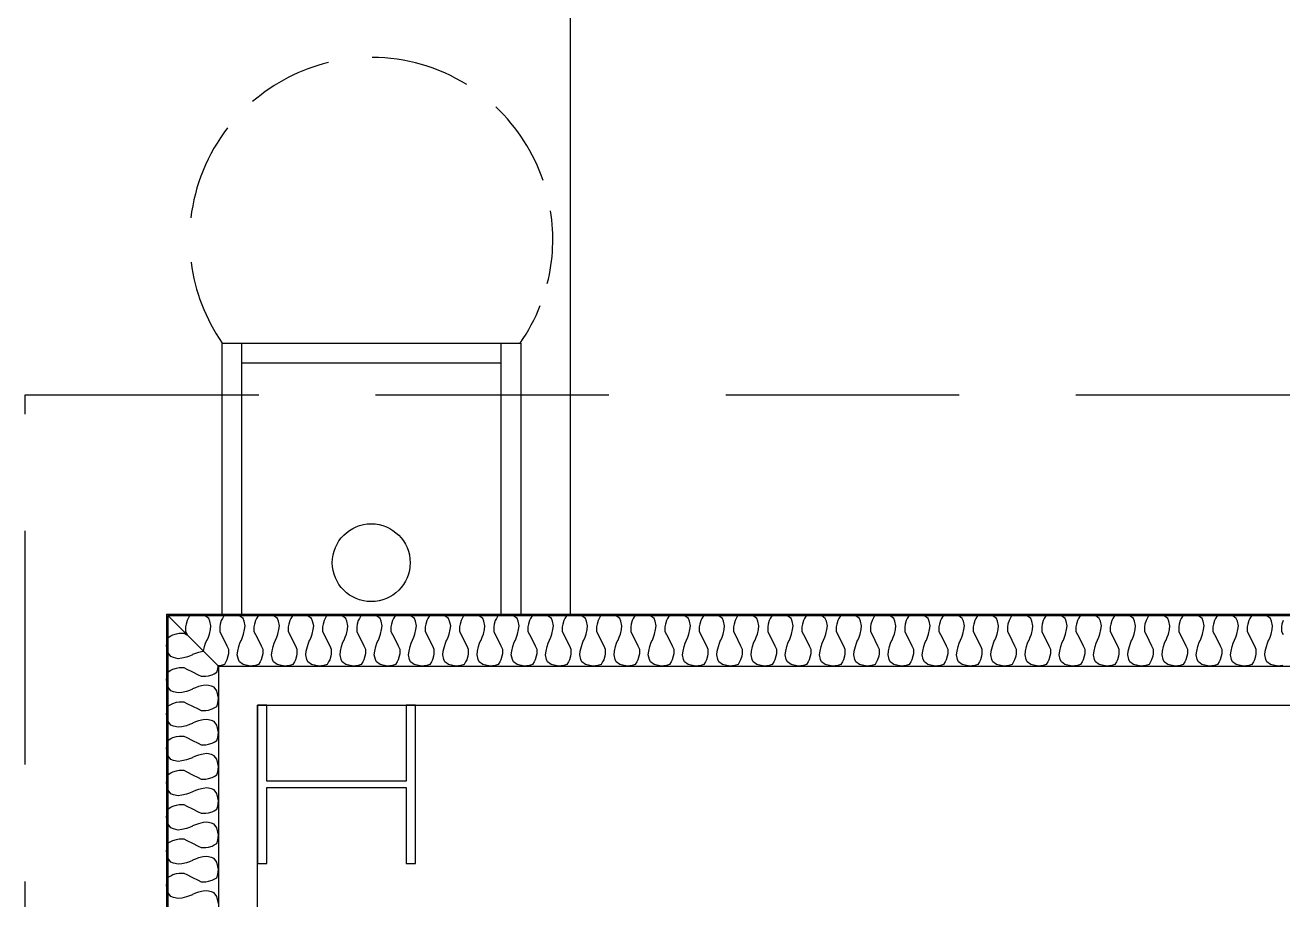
# Model space of a CAD drawing. Header units: millimetres. Extents: x -68474 to 336725, y -113450 to 40976.
# Drawn here: x 112950 to 115374, y -58722 to -57038 of the extents above; entities that cross this region are included whole.
import ezdxf

# ---------------------------------------------------------------- set-up
doc = ezdxf.new("R2010")
doc.units = ezdxf.units.MM
doc.header["$LTSCALE"] = 900
doc.linetypes.add('s5152a$0$DASHED', pattern=[0.75, 0.5, -0.25])
for name, color, linetype in [('s5152a$0$7', 7, 'Continuous'), ('s5152a$0$CLADDING', 1, 'Continuous'), ('s5152a$0$ELE', 13, 'Continuous'), ('s5152a$0$INNER', 4, 'Continuous'), ('s5152a$0$ST-POST', 5, 'Continuous'), ('s5152a$0$STEP', 15, 'Continuous')]:
    doc.layers.add(name, color=color, linetype=linetype)

msp = doc.modelspace()

# ---------------------------------------------------------------- linework, layer by layer
at = {"linetype": 's5152a$0$DASHED'}
for p, q in [((112950.1, -65886.9), (112950.1, -57749.9)), ((112950.1, -57749.9), (126600.1, -57749.9))]:
    msp.add_line(p, q, dxfattribs=at)
msp.add_circle((113617, -58073), 75)
at = {"layer": 's5152a$0$7', "color": 10, "linetype": 'Continuous'}
msp.add_line((114000.1, -43170), (114000.1, -58172.4), dxfattribs=at)
at = {"layer": 's5152a$0$CLADDING'}
for p, q in [((113222.6, -58172.4), (113222.6, -65886.9)), ((113222.6, -58172.4), (113222.6, -65886.9)), ((113222.6, -58172.4), (118875.1, -58172.4)), ((113322.6, -58272.4), (113322.6, -65886.9)), ((113322.6, -58272.4), (113322.6, -65886.9)), ((113322.6, -58272.4), (118775.1, -58272.4))]:
    msp.add_line(p, q, dxfattribs=at)
at = {"layer": 's5152a$0$ELE'}
for p, q in [((113329, -57649.9), (113905, -57649.9)), ((113329, -57649.9), (113329, -58172.4)), ((113367, -57649.9), (113367, -58172.4)), ((113867, -57649.9), (113867, -58172.4)), ((113905, -57649.9), (113905, -58172.4)), ((113367, -57687.9), (113867, -57687.9)), ((113397.6, -65865.42956), (113397.6, -58347.4)), ((113397.6, -65865.42956), (113397.6, -58347.4)), ((113397.6, -58347.4), (118775.1, -58347.4))]:
    msp.add_line(p, q, dxfattribs=at)
for start, end in [(58.2706277, 89.66904183), (103.65260074, 130.75841168), (18.83599213, 46.65226658), (142.2275119, 173.32382919), (345.823063, 8.97641189), (187.32656117, 214.9010463), (325.0989537, 338.52930556)]:
    msp.add_arc((113617, -57449.6437), 350, start, end, dxfattribs=at)
at = {"layer": 's5152a$0$INNER'}
msp.add_line((113322.6, -58272.4), (113225.1, -58174.9), dxfattribs=at)
for points in [[(113300.76353, -58222.4), (113303.1, -58216.55883), (113305.1, -58210.55883), (113307.1, -58201.55883), (113308.1, -58194.55883), (113306.1, -58185.55883), (113304.1, -58180.55883), (113297.1, -58175.55883), (113283.1, -58172.55883), (113273.1, -58173.55883), (113267.1, -58175.55883), (113264.1, -58180.55883), (113262.1, -58184.55883), (113260.1, -58191.55883), (113259.1, -58196.55883), (113259.1, -58201.55883), (113259.1, -58205.55883), (113262.1, -58211.55883), (113262.44117, -58212.24117)], [(113366.76353, -58222.4), (113369.1, -58216.55883), (113371.1, -58210.55883), (113373.1, -58201.55883), (113374.1, -58194.55883), (113372.1, -58185.55883), (113370.1, -58180.55883), (113363.1, -58175.55883), (113349.1, -58172.55883), (113339.1, -58173.55883), (113333.1, -58175.55883), (113330.1, -58180.55883), (113328.1, -58184.55883), (113326.1, -58191.55883), (113325.1, -58196.55883), (113325.1, -58201.55883), (113325.1, -58205.55883), (113328.1, -58211.55883), (113333.52059, -58222.4), (113338.94117, -58233.24117), (113341.94117, -58239.24117), (113341.94117, -58243.24117), (113341.94117, -58248.24117), (113340.94117, -58253.24117), (113338.94117, -58260.24117), (113336.94117, -58264.24117), (113333.94117, -58269.24117), (113327.94117, -58271.24117), (113322.03208, -58271.83208)], [(113432.76353, -58222.4), (113435.1, -58216.55883), (113437.1, -58210.55883), (113439.1, -58201.55883), (113440.1, -58194.55883), (113438.1, -58185.55883), (113436.1, -58180.55883), (113429.1, -58175.55883), (113415.1, -58172.55883), (113405.1, -58173.55883), (113399.1, -58175.55883), (113396.1, -58180.55883), (113394.1, -58184.55883), (113392.1, -58191.55883), (113391.1, -58196.55883), (113391.1, -58201.55883), (113391.1, -58205.55883), (113394.1, -58211.55883), (113399.52059, -58222.4), (113404.94117, -58233.24117), (113407.94117, -58239.24117), (113407.94117, -58243.24117), (113407.94117, -58248.24117), (113406.94117, -58253.24117), (113404.94117, -58260.24117), (113402.94117, -58264.24117), (113399.94117, -58269.24117), (113393.94117, -58271.24117), (113383.94117, -58272.24117), (113369.94117, -58269.24117), (113362.94117, -58264.24117), (113360.94117, -58259.24117), (113358.94117, -58250.24117), (113359.94117, -58243.24117), (113361.94117, -58234.24117), (113363.94117, -58228.24117), (113366.27764, -58222.4)], [(113498.76353, -58222.4), (113501.1, -58216.55883), (113503.1, -58210.55883), (113505.1, -58201.55883), (113506.1, -58194.55883), (113504.1, -58185.55883), (113502.1, -58180.55883), (113495.1, -58175.55883), (113481.1, -58172.55883), (113471.1, -58173.55883), (113465.1, -58175.55883), (113462.1, -58180.55883), (113460.1, -58184.55883), (113458.1, -58191.55883), (113457.1, -58196.55883), (113457.1, -58201.55883), (113457.1, -58205.55883), (113460.1, -58211.55883), (113465.52059, -58222.4), (113470.94117, -58233.24117), (113473.94117, -58239.24117), (113473.94117, -58243.24117), (113473.94117, -58248.24117), (113472.94117, -58253.24117), (113470.94117, -58260.24117), (113468.94117, -58264.24117), (113465.94117, -58269.24117), (113459.94117, -58271.24117), (113449.94117, -58272.24117), (113435.94117, -58269.24117), (113428.94117, -58264.24117), (113426.94117, -58259.24117), (113424.94117, -58250.24117), (113425.94117, -58243.24117), (113427.94117, -58234.24117), (113429.94117, -58228.24117), (113432.27764, -58222.4)], [(113564.76353, -58222.4), (113567.1, -58216.55883), (113569.1, -58210.55883), (113571.1, -58201.55883), (113572.1, -58194.55883), (113570.1, -58185.55883), (113568.1, -58180.55883), (113561.1, -58175.55883), (113547.1, -58172.55883), (113537.1, -58173.55883), (113531.1, -58175.55883), (113528.1, -58180.55883), (113526.1, -58184.55883), (113524.1, -58191.55883), (113523.1, -58196.55883), (113523.1, -58201.55883), (113523.1, -58205.55883), (113526.1, -58211.55883), (113531.52059, -58222.4), (113536.94117, -58233.24117), (113539.94117, -58239.24117), (113539.94117, -58243.24117), (113539.94117, -58248.24117), (113538.94117, -58253.24117), (113536.94117, -58260.24117), (113534.94117, -58264.24117), (113531.94117, -58269.24117), (113525.94117, -58271.24117), (113515.94117, -58272.24117), (113501.94117, -58269.24117), (113494.94117, -58264.24117), (113492.94117, -58259.24117), (113490.94117, -58250.24117), (113491.94117, -58243.24117), (113493.94117, -58234.24117), (113495.94117, -58228.24117), (113498.27764, -58222.4)], [(113630.76353, -58222.4), (113633.1, -58216.55883), (113635.1, -58210.55883), (113637.1, -58201.55883), (113638.1, -58194.55883), (113636.1, -58185.55883), (113634.1, -58180.55883), (113627.1, -58175.55883), (113613.1, -58172.55883), (113603.1, -58173.55883), (113597.1, -58175.55883), (113594.1, -58180.55883), (113592.1, -58184.55883), (113590.1, -58191.55883), (113589.1, -58196.55883), (113589.1, -58201.55883), (113589.1, -58205.55883), (113592.1, -58211.55883), (113597.52059, -58222.4), (113602.94117, -58233.24117), (113605.94117, -58239.24117), (113605.94117, -58243.24117), (113605.94117, -58248.24117), (113604.94117, -58253.24117), (113602.94117, -58260.24117), (113600.94117, -58264.24117), (113597.94117, -58269.24117), (113591.94117, -58271.24117), (113581.94117, -58272.24117), (113567.94117, -58269.24117), (113560.94117, -58264.24117), (113558.94117, -58259.24117), (113556.94117, -58250.24117), (113557.94117, -58243.24117), (113559.94117, -58234.24117), (113561.94117, -58228.24117), (113564.27764, -58222.4)], [(113696.76353, -58222.4), (113699.1, -58216.55883), (113701.1, -58210.55883), (113703.1, -58201.55883), (113704.1, -58194.55883), (113702.1, -58185.55883), (113700.1, -58180.55883), (113693.1, -58175.55883), (113679.1, -58172.55883), (113669.1, -58173.55883), (113663.1, -58175.55883), (113660.1, -58180.55883), (113658.1, -58184.55883), (113656.1, -58191.55883), (113655.1, -58196.55883), (113655.1, -58201.55883), (113655.1, -58205.55883), (113658.1, -58211.55883), (113663.52059, -58222.4), (113668.94117, -58233.24117), (113671.94117, -58239.24117), (113671.94117, -58243.24117), (113671.94117, -58248.24117), (113670.94117, -58253.24117), (113668.94117, -58260.24117), (113666.94117, -58264.24117), (113663.94117, -58269.24117), (113657.94117, -58271.24117), (113647.94117, -58272.24117), (113633.94117, -58269.24117), (113626.94117, -58264.24117), (113624.94117, -58259.24117), (113622.94117, -58250.24117), (113623.94117, -58243.24117), (113625.94117, -58234.24117), (113627.94117, -58228.24117), (113630.27764, -58222.4)], [(113762.76353, -58222.4), (113765.1, -58216.55883), (113767.1, -58210.55883), (113769.1, -58201.55883), (113770.1, -58194.55883), (113768.1, -58185.55883), (113766.1, -58180.55883), (113759.1, -58175.55883), (113745.1, -58172.55883), (113735.1, -58173.55883), (113729.1, -58175.55883), (113726.1, -58180.55883), (113724.1, -58184.55883), (113722.1, -58191.55883), (113721.1, -58196.55883), (113721.1, -58201.55883), (113721.1, -58205.55883), (113724.1, -58211.55883), (113729.52059, -58222.4), (113734.94117, -58233.24117), (113737.94117, -58239.24117), (113737.94117, -58243.24117), (113737.94117, -58248.24117), (113736.94117, -58253.24117), (113734.94117, -58260.24117), (113732.94117, -58264.24117), (113729.94117, -58269.24117), (113723.94117, -58271.24117), (113713.94117, -58272.24117), (113699.94117, -58269.24117), (113692.94117, -58264.24117), (113690.94117, -58259.24117), (113688.94117, -58250.24117), (113689.94117, -58243.24117), (113691.94117, -58234.24117), (113693.94117, -58228.24117), (113696.27764, -58222.4)], [(113828.76353, -58222.4), (113831.1, -58216.55883), (113833.1, -58210.55883), (113835.1, -58201.55883), (113836.1, -58194.55883), (113834.1, -58185.55883), (113832.1, -58180.55883), (113825.1, -58175.55883), (113811.1, -58172.55883), (113801.1, -58173.55883), (113795.1, -58175.55883), (113792.1, -58180.55883), (113790.1, -58184.55883), (113788.1, -58191.55883), (113787.1, -58196.55883), (113787.1, -58201.55883), (113787.1, -58205.55883), (113790.1, -58211.55883), (113795.52059, -58222.4), (113800.94117, -58233.24117), (113803.94117, -58239.24117), (113803.94117, -58243.24117), (113803.94117, -58248.24117), (113802.94117, -58253.24117), (113800.94117, -58260.24117), (113798.94117, -58264.24117), (113795.94117, -58269.24117), (113789.94117, -58271.24117), (113779.94117, -58272.24117), (113765.94117, -58269.24117), (113758.94117, -58264.24117), (113756.94117, -58259.24117), (113754.94117, -58250.24117), (113755.94117, -58243.24117), (113757.94117, -58234.24117), (113759.94117, -58228.24117), (113762.27764, -58222.4)], [(113894.76353, -58222.4), (113897.1, -58216.55883), (113899.1, -58210.55883), (113901.1, -58201.55883), (113902.1, -58194.55883), (113900.1, -58185.55883), (113898.1, -58180.55883), (113891.1, -58175.55883), (113877.1, -58172.55883), (113867.1, -58173.55883), (113861.1, -58175.55883), (113858.1, -58180.55883), (113856.1, -58184.55883), (113854.1, -58191.55883), (113853.1, -58196.55883), (113853.1, -58201.55883), (113853.1, -58205.55883), (113856.1, -58211.55883), (113861.52059, -58222.4), (113866.94117, -58233.24117), (113869.94117, -58239.24117), (113869.94117, -58243.24117), (113869.94117, -58248.24117), (113868.94117, -58253.24117), (113866.94117, -58260.24117), (113864.94117, -58264.24117), (113861.94117, -58269.24117), (113855.94117, -58271.24117), (113845.94117, -58272.24117), (113831.94117, -58269.24117), (113824.94117, -58264.24117), (113822.94117, -58259.24117), (113820.94117, -58250.24117), (113821.94117, -58243.24117), (113823.94117, -58234.24117), (113825.94117, -58228.24117), (113828.27764, -58222.4)], [(113960.76353, -58222.4), (113963.1, -58216.55883), (113965.1, -58210.55883), (113967.1, -58201.55883), (113968.1, -58194.55883), (113966.1, -58185.55883), (113964.1, -58180.55883), (113957.1, -58175.55883), (113943.1, -58172.55883), (113933.1, -58173.55883), (113927.1, -58175.55883), (113924.1, -58180.55883), (113922.1, -58184.55883), (113920.1, -58191.55883), (113919.1, -58196.55883), (113919.1, -58201.55883), (113919.1, -58205.55883), (113922.1, -58211.55883), (113927.52059, -58222.4), (113932.94117, -58233.24117), (113935.94117, -58239.24117), (113935.94117, -58243.24117), (113935.94117, -58248.24117), (113934.94117, -58253.24117), (113932.94117, -58260.24117), (113930.94117, -58264.24117), (113927.94117, -58269.24117), (113921.94117, -58271.24117), (113911.94117, -58272.24117), (113897.94117, -58269.24117), (113890.94117, -58264.24117), (113888.94117, -58259.24117), (113886.94117, -58250.24117), (113887.94117, -58243.24117), (113889.94117, -58234.24117), (113891.94117, -58228.24117), (113894.27764, -58222.4)], [(114026.76353, -58222.4), (114029.1, -58216.55883), (114031.1, -58210.55883), (114033.1, -58201.55883), (114034.1, -58194.55883), (114032.1, -58185.55883), (114030.1, -58180.55883), (114023.1, -58175.55883), (114009.1, -58172.55883), (113999.1, -58173.55883), (113993.1, -58175.55883), (113990.1, -58180.55883), (113988.1, -58184.55883), (113986.1, -58191.55883), (113985.1, -58196.55883), (113985.1, -58201.55883), (113985.1, -58205.55883), (113988.1, -58211.55883), (113993.52059, -58222.4), (113998.94117, -58233.24117), (114001.94117, -58239.24117), (114001.94117, -58243.24117), (114001.94117, -58248.24117), (114000.94117, -58253.24117), (113998.94117, -58260.24117), (113996.94117, -58264.24117), (113993.94117, -58269.24117), (113987.94117, -58271.24117), (113977.94117, -58272.24117), (113963.94117, -58269.24117), (113956.94117, -58264.24117), (113954.94117, -58259.24117), (113952.94117, -58250.24117), (113953.94117, -58243.24117), (113955.94117, -58234.24117), (113957.94117, -58228.24117), (113960.27764, -58222.4)], [(114092.76353, -58222.4), (114095.1, -58216.55883), (114097.1, -58210.55883), (114099.1, -58201.55883), (114100.1, -58194.55883), (114098.1, -58185.55883), (114096.1, -58180.55883), (114089.1, -58175.55883), (114075.1, -58172.55883), (114065.1, -58173.55883), (114059.1, -58175.55883), (114056.1, -58180.55883), (114054.1, -58184.55883), (114052.1, -58191.55883), (114051.1, -58196.55883), (114051.1, -58201.55883), (114051.1, -58205.55883), (114054.1, -58211.55883), (114059.52059, -58222.4), (114064.94117, -58233.24117), (114067.94117, -58239.24117), (114067.94117, -58243.24117), (114067.94117, -58248.24117), (114066.94117, -58253.24117), (114064.94117, -58260.24117), (114062.94117, -58264.24117), (114059.94117, -58269.24117), (114053.94117, -58271.24117), (114043.94117, -58272.24117), (114029.94117, -58269.24117), (114022.94117, -58264.24117), (114020.94117, -58259.24117), (114018.94117, -58250.24117), (114019.94117, -58243.24117), (114021.94117, -58234.24117), (114023.94117, -58228.24117), (114026.27764, -58222.4)], [(114158.76353, -58222.4), (114161.1, -58216.55883), (114163.1, -58210.55883), (114165.1, -58201.55883), (114166.1, -58194.55883), (114164.1, -58185.55883), (114162.1, -58180.55883), (114155.1, -58175.55883), (114141.1, -58172.55883), (114131.1, -58173.55883), (114125.1, -58175.55883), (114122.1, -58180.55883), (114120.1, -58184.55883), (114118.1, -58191.55883), (114117.1, -58196.55883), (114117.1, -58201.55883), (114117.1, -58205.55883), (114120.1, -58211.55883), (114125.52059, -58222.4), (114130.94117, -58233.24117), (114133.94117, -58239.24117), (114133.94117, -58243.24117), (114133.94117, -58248.24117), (114132.94117, -58253.24117), (114130.94117, -58260.24117), (114128.94117, -58264.24117), (114125.94117, -58269.24117), (114119.94117, -58271.24117), (114109.94117, -58272.24117), (114095.94117, -58269.24117), (114088.94117, -58264.24117), (114086.94117, -58259.24117), (114084.94117, -58250.24117), (114085.94117, -58243.24117), (114087.94117, -58234.24117), (114089.94117, -58228.24117), (114092.27764, -58222.4)], [(114224.76353, -58222.4), (114227.1, -58216.55883), (114229.1, -58210.55883), (114231.1, -58201.55883), (114232.1, -58194.55883), (114230.1, -58185.55883), (114228.1, -58180.55883), (114221.1, -58175.55883), (114207.1, -58172.55883), (114197.1, -58173.55883), (114191.1, -58175.55883), (114188.1, -58180.55883), (114186.1, -58184.55883), (114184.1, -58191.55883), (114183.1, -58196.55883), (114183.1, -58201.55883), (114183.1, -58205.55883), (114186.1, -58211.55883), (114191.52059, -58222.4), (114196.94117, -58233.24117), (114199.94117, -58239.24117), (114199.94117, -58243.24117), (114199.94117, -58248.24117), (114198.94117, -58253.24117), (114196.94117, -58260.24117), (114194.94117, -58264.24117), (114191.94117, -58269.24117), (114185.94117, -58271.24117), (114175.94117, -58272.24117), (114161.94117, -58269.24117), (114154.94117, -58264.24117), (114152.94117, -58259.24117), (114150.94117, -58250.24117), (114151.94117, -58243.24117), (114153.94117, -58234.24117), (114155.94117, -58228.24117), (114158.27764, -58222.4)], [(114290.76353, -58222.4), (114293.1, -58216.55883), (114295.1, -58210.55883), (114297.1, -58201.55883), (114298.1, -58194.55883), (114296.1, -58185.55883), (114294.1, -58180.55883), (114287.1, -58175.55883), (114273.1, -58172.55883), (114263.1, -58173.55883), (114257.1, -58175.55883), (114254.1, -58180.55883), (114252.1, -58184.55883), (114250.1, -58191.55883), (114249.1, -58196.55883), (114249.1, -58201.55883), (114249.1, -58205.55883), (114252.1, -58211.55883), (114257.52059, -58222.4), (114262.94117, -58233.24117), (114265.94117, -58239.24117), (114265.94117, -58243.24117), (114265.94117, -58248.24117), (114264.94117, -58253.24117), (114262.94117, -58260.24117), (114260.94117, -58264.24117), (114257.94117, -58269.24117), (114251.94117, -58271.24117), (114241.94117, -58272.24117), (114227.94117, -58269.24117), (114220.94117, -58264.24117), (114218.94117, -58259.24117), (114216.94117, -58250.24117), (114217.94117, -58243.24117), (114219.94117, -58234.24117), (114221.94117, -58228.24117), (114224.27764, -58222.4)], [(114356.76353, -58222.4), (114359.1, -58216.55883), (114361.1, -58210.55883), (114363.1, -58201.55883), (114364.1, -58194.55883), (114362.1, -58185.55883), (114360.1, -58180.55883), (114353.1, -58175.55883), (114339.1, -58172.55883), (114329.1, -58173.55883), (114323.1, -58175.55883), (114320.1, -58180.55883), (114318.1, -58184.55883), (114316.1, -58191.55883), (114315.1, -58196.55883), (114315.1, -58201.55883), (114315.1, -58205.55883), (114318.1, -58211.55883), (114323.52059, -58222.4), (114328.94117, -58233.24117), (114331.94117, -58239.24117), (114331.94117, -58243.24117), (114331.94117, -58248.24117), (114330.94117, -58253.24117), (114328.94117, -58260.24117), (114326.94117, -58264.24117), (114323.94117, -58269.24117), (114317.94117, -58271.24117), (114307.94117, -58272.24117), (114293.94117, -58269.24117), (114286.94117, -58264.24117), (114284.94117, -58259.24117), (114282.94117, -58250.24117), (114283.94117, -58243.24117), (114285.94117, -58234.24117), (114287.94117, -58228.24117), (114290.27764, -58222.4)], [(114422.76353, -58222.4), (114425.1, -58216.55883), (114427.1, -58210.55883), (114429.1, -58201.55883), (114430.1, -58194.55883), (114428.1, -58185.55883), (114426.1, -58180.55883), (114419.1, -58175.55883), (114405.1, -58172.55883), (114395.1, -58173.55883), (114389.1, -58175.55883), (114386.1, -58180.55883), (114384.1, -58184.55883), (114382.1, -58191.55883), (114381.1, -58196.55883), (114381.1, -58201.55883), (114381.1, -58205.55883), (114384.1, -58211.55883), (114389.52059, -58222.4), (114394.94117, -58233.24117), (114397.94117, -58239.24117), (114397.94117, -58243.24117), (114397.94117, -58248.24117), (114396.94117, -58253.24117), (114394.94117, -58260.24117), (114392.94117, -58264.24117), (114389.94117, -58269.24117), (114383.94117, -58271.24117), (114373.94117, -58272.24117), (114359.94117, -58269.24117), (114352.94117, -58264.24117), (114350.94117, -58259.24117), (114348.94117, -58250.24117), (114349.94117, -58243.24117), (114351.94117, -58234.24117), (114353.94117, -58228.24117), (114356.27764, -58222.4)], [(114488.76353, -58222.4), (114491.1, -58216.55883), (114493.1, -58210.55883), (114495.1, -58201.55883), (114496.1, -58194.55883), (114494.1, -58185.55883), (114492.1, -58180.55883), (114485.1, -58175.55883), (114471.1, -58172.55883), (114461.1, -58173.55883), (114455.1, -58175.55883), (114452.1, -58180.55883), (114450.1, -58184.55883), (114448.1, -58191.55883), (114447.1, -58196.55883), (114447.1, -58201.55883), (114447.1, -58205.55883), (114450.1, -58211.55883), (114455.52059, -58222.4), (114460.94117, -58233.24117), (114463.94117, -58239.24117), (114463.94117, -58243.24117), (114463.94117, -58248.24117), (114462.94117, -58253.24117), (114460.94117, -58260.24117), (114458.94117, -58264.24117), (114455.94117, -58269.24117), (114449.94117, -58271.24117), (114439.94117, -58272.24117), (114425.94117, -58269.24117), (114418.94117, -58264.24117), (114416.94117, -58259.24117), (114414.94117, -58250.24117), (114415.94117, -58243.24117), (114417.94117, -58234.24117), (114419.94117, -58228.24117), (114422.27764, -58222.4)], [(114554.76353, -58222.4), (114557.1, -58216.55883), (114559.1, -58210.55883), (114561.1, -58201.55883), (114562.1, -58194.55883), (114560.1, -58185.55883), (114558.1, -58180.55883), (114551.1, -58175.55883), (114537.1, -58172.55883), (114527.1, -58173.55883), (114521.1, -58175.55883), (114518.1, -58180.55883), (114516.1, -58184.55883), (114514.1, -58191.55883), (114513.1, -58196.55883), (114513.1, -58201.55883), (114513.1, -58205.55883), (114516.1, -58211.55883), (114521.52059, -58222.4), (114526.94117, -58233.24117), (114529.94117, -58239.24117), (114529.94117, -58243.24117), (114529.94117, -58248.24117), (114528.94117, -58253.24117), (114526.94117, -58260.24117), (114524.94117, -58264.24117), (114521.94117, -58269.24117), (114515.94117, -58271.24117), (114505.94117, -58272.24117), (114491.94117, -58269.24117), (114484.94117, -58264.24117), (114482.94117, -58259.24117), (114480.94117, -58250.24117), (114481.94117, -58243.24117), (114483.94117, -58234.24117), (114485.94117, -58228.24117), (114488.27764, -58222.4)], [(114620.76353, -58222.4), (114623.1, -58216.55883), (114625.1, -58210.55883), (114627.1, -58201.55883), (114628.1, -58194.55883), (114626.1, -58185.55883), (114624.1, -58180.55883), (114617.1, -58175.55883), (114603.1, -58172.55883), (114593.1, -58173.55883), (114587.1, -58175.55883), (114584.1, -58180.55883), (114582.1, -58184.55883), (114580.1, -58191.55883), (114579.1, -58196.55883), (114579.1, -58201.55883), (114579.1, -58205.55883), (114582.1, -58211.55883), (114587.52059, -58222.4), (114592.94117, -58233.24117), (114595.94117, -58239.24117), (114595.94117, -58243.24117), (114595.94117, -58248.24117), (114594.94117, -58253.24117), (114592.94117, -58260.24117), (114590.94117, -58264.24117), (114587.94117, -58269.24117), (114581.94117, -58271.24117), (114571.94117, -58272.24117), (114557.94117, -58269.24117), (114550.94117, -58264.24117), (114548.94117, -58259.24117), (114546.94117, -58250.24117), (114547.94117, -58243.24117), (114549.94117, -58234.24117), (114551.94117, -58228.24117), (114554.27764, -58222.4)], [(114686.76353, -58222.4), (114689.1, -58216.55883), (114691.1, -58210.55883), (114693.1, -58201.55883), (114694.1, -58194.55883), (114692.1, -58185.55883), (114690.1, -58180.55883), (114683.1, -58175.55883), (114669.1, -58172.55883), (114659.1, -58173.55883), (114653.1, -58175.55883), (114650.1, -58180.55883), (114648.1, -58184.55883), (114646.1, -58191.55883), (114645.1, -58196.55883), (114645.1, -58201.55883), (114645.1, -58205.55883), (114648.1, -58211.55883), (114653.52059, -58222.4), (114658.94117, -58233.24117), (114661.94117, -58239.24117), (114661.94117, -58243.24117), (114661.94117, -58248.24117), (114660.94117, -58253.24117), (114658.94117, -58260.24117), (114656.94117, -58264.24117), (114653.94117, -58269.24117), (114647.94117, -58271.24117), (114637.94117, -58272.24117), (114623.94117, -58269.24117), (114616.94117, -58264.24117), (114614.94117, -58259.24117), (114612.94117, -58250.24117), (114613.94117, -58243.24117), (114615.94117, -58234.24117), (114617.94117, -58228.24117), (114620.27764, -58222.4)], [(114752.76353, -58222.4), (114755.1, -58216.55883), (114757.1, -58210.55883), (114759.1, -58201.55883), (114760.1, -58194.55883), (114758.1, -58185.55883), (114756.1, -58180.55883), (114749.1, -58175.55883), (114735.1, -58172.55883), (114725.1, -58173.55883), (114719.1, -58175.55883), (114716.1, -58180.55883), (114714.1, -58184.55883), (114712.1, -58191.55883), (114711.1, -58196.55883), (114711.1, -58201.55883), (114711.1, -58205.55883), (114714.1, -58211.55883), (114719.52059, -58222.4), (114724.94117, -58233.24117), (114727.94117, -58239.24117), (114727.94117, -58243.24117), (114727.94117, -58248.24117), (114726.94117, -58253.24117), (114724.94117, -58260.24117), (114722.94117, -58264.24117), (114719.94117, -58269.24117), (114713.94117, -58271.24117), (114703.94117, -58272.24117), (114689.94117, -58269.24117), (114682.94117, -58264.24117), (114680.94117, -58259.24117), (114678.94117, -58250.24117), (114679.94117, -58243.24117), (114681.94117, -58234.24117), (114683.94117, -58228.24117), (114686.27764, -58222.4)], [(114818.76353, -58222.4), (114821.1, -58216.55883), (114823.1, -58210.55883), (114825.1, -58201.55883), (114826.1, -58194.55883), (114824.1, -58185.55883), (114822.1, -58180.55883), (114815.1, -58175.55883), (114801.1, -58172.55883), (114791.1, -58173.55883), (114785.1, -58175.55883), (114782.1, -58180.55883), (114780.1, -58184.55883), (114778.1, -58191.55883), (114777.1, -58196.55883), (114777.1, -58201.55883), (114777.1, -58205.55883), (114780.1, -58211.55883), (114785.52059, -58222.4), (114790.94117, -58233.24117), (114793.94117, -58239.24117), (114793.94117, -58243.24117), (114793.94117, -58248.24117), (114792.94117, -58253.24117), (114790.94117, -58260.24117), (114788.94117, -58264.24117), (114785.94117, -58269.24117), (114779.94117, -58271.24117), (114769.94117, -58272.24117), (114755.94117, -58269.24117), (114748.94117, -58264.24117), (114746.94117, -58259.24117), (114744.94117, -58250.24117), (114745.94117, -58243.24117), (114747.94117, -58234.24117), (114749.94117, -58228.24117), (114752.27764, -58222.4)], [(114884.76353, -58222.4), (114887.1, -58216.55883), (114889.1, -58210.55883), (114891.1, -58201.55883), (114892.1, -58194.55883), (114890.1, -58185.55883), (114888.1, -58180.55883), (114881.1, -58175.55883), (114867.1, -58172.55883), (114857.1, -58173.55883), (114851.1, -58175.55883), (114848.1, -58180.55883), (114846.1, -58184.55883), (114844.1, -58191.55883), (114843.1, -58196.55883), (114843.1, -58201.55883), (114843.1, -58205.55883), (114846.1, -58211.55883), (114851.52059, -58222.4), (114856.94117, -58233.24117), (114859.94117, -58239.24117), (114859.94117, -58243.24117), (114859.94117, -58248.24117), (114858.94117, -58253.24117), (114856.94117, -58260.24117), (114854.94117, -58264.24117), (114851.94117, -58269.24117), (114845.94117, -58271.24117), (114835.94117, -58272.24117), (114821.94117, -58269.24117), (114814.94117, -58264.24117), (114812.94117, -58259.24117), (114810.94117, -58250.24117), (114811.94117, -58243.24117), (114813.94117, -58234.24117), (114815.94117, -58228.24117), (114818.27764, -58222.4)], [(114950.76353, -58222.4), (114953.1, -58216.55883), (114955.1, -58210.55883), (114957.1, -58201.55883), (114958.1, -58194.55883), (114956.1, -58185.55883), (114954.1, -58180.55883), (114947.1, -58175.55883), (114933.1, -58172.55883), (114923.1, -58173.55883), (114917.1, -58175.55883), (114914.1, -58180.55883), (114912.1, -58184.55883), (114910.1, -58191.55883), (114909.1, -58196.55883), (114909.1, -58201.55883), (114909.1, -58205.55883), (114912.1, -58211.55883), (114917.52059, -58222.4), (114922.94117, -58233.24117), (114925.94117, -58239.24117), (114925.94117, -58243.24117), (114925.94117, -58248.24117), (114924.94117, -58253.24117), (114922.94117, -58260.24117), (114920.94117, -58264.24117), (114917.94117, -58269.24117), (114911.94117, -58271.24117), (114901.94117, -58272.24117), (114887.94117, -58269.24117), (114880.94117, -58264.24117), (114878.94117, -58259.24117), (114876.94117, -58250.24117), (114877.94117, -58243.24117), (114879.94117, -58234.24117), (114881.94117, -58228.24117), (114884.27764, -58222.4)], [(115016.76353, -58222.4), (115019.1, -58216.55883), (115021.1, -58210.55883), (115023.1, -58201.55883), (115024.1, -58194.55883), (115022.1, -58185.55883), (115020.1, -58180.55883), (115013.1, -58175.55883), (114999.1, -58172.55883), (114989.1, -58173.55883), (114983.1, -58175.55883), (114980.1, -58180.55883), (114978.1, -58184.55883), (114976.1, -58191.55883), (114975.1, -58196.55883), (114975.1, -58201.55883), (114975.1, -58205.55883), (114978.1, -58211.55883), (114983.52059, -58222.4), (114988.94117, -58233.24117), (114991.94117, -58239.24117), (114991.94117, -58243.24117), (114991.94117, -58248.24117), (114990.94117, -58253.24117), (114988.94117, -58260.24117), (114986.94117, -58264.24117), (114983.94117, -58269.24117), (114977.94117, -58271.24117), (114967.94117, -58272.24117), (114953.94117, -58269.24117), (114946.94117, -58264.24117), (114944.94117, -58259.24117), (114942.94117, -58250.24117), (114943.94117, -58243.24117), (114945.94117, -58234.24117), (114947.94117, -58228.24117), (114950.27764, -58222.4)], [(115082.76353, -58222.4), (115085.1, -58216.55883), (115087.1, -58210.55883), (115089.1, -58201.55883), (115090.1, -58194.55883), (115088.1, -58185.55883), (115086.1, -58180.55883), (115079.1, -58175.55883), (115065.1, -58172.55883), (115055.1, -58173.55883), (115049.1, -58175.55883), (115046.1, -58180.55883), (115044.1, -58184.55883), (115042.1, -58191.55883), (115041.1, -58196.55883), (115041.1, -58201.55883), (115041.1, -58205.55883), (115044.1, -58211.55883), (115049.52059, -58222.4), (115054.94117, -58233.24117), (115057.94117, -58239.24117), (115057.94117, -58243.24117), (115057.94117, -58248.24117), (115056.94117, -58253.24117), (115054.94117, -58260.24117), (115052.94117, -58264.24117), (115049.94117, -58269.24117), (115043.94117, -58271.24117), (115033.94117, -58272.24117), (115019.94117, -58269.24117), (115012.94117, -58264.24117), (115010.94117, -58259.24117), (115008.94117, -58250.24117), (115009.94117, -58243.24117), (115011.94117, -58234.24117), (115013.94117, -58228.24117), (115016.27764, -58222.4)], [(115148.76353, -58222.4), (115151.1, -58216.55883), (115153.1, -58210.55883), (115155.1, -58201.55883), (115156.1, -58194.55883), (115154.1, -58185.55883), (115152.1, -58180.55883), (115145.1, -58175.55883), (115131.1, -58172.55883), (115121.1, -58173.55883), (115115.1, -58175.55883), (115112.1, -58180.55883), (115110.1, -58184.55883), (115108.1, -58191.55883), (115107.1, -58196.55883), (115107.1, -58201.55883), (115107.1, -58205.55883), (115110.1, -58211.55883), (115115.52059, -58222.4), (115120.94117, -58233.24117), (115123.94117, -58239.24117), (115123.94117, -58243.24117), (115123.94117, -58248.24117), (115122.94117, -58253.24117), (115120.94117, -58260.24117), (115118.94117, -58264.24117), (115115.94117, -58269.24117), (115109.94117, -58271.24117), (115099.94117, -58272.24117), (115085.94117, -58269.24117), (115078.94117, -58264.24117), (115076.94117, -58259.24117), (115074.94117, -58250.24117), (115075.94117, -58243.24117), (115077.94117, -58234.24117), (115079.94117, -58228.24117), (115082.27764, -58222.4)], [(115214.76353, -58222.4), (115217.1, -58216.55883), (115219.1, -58210.55883), (115221.1, -58201.55883), (115222.1, -58194.55883), (115220.1, -58185.55883), (115218.1, -58180.55883), (115211.1, -58175.55883), (115197.1, -58172.55883), (115187.1, -58173.55883), (115181.1, -58175.55883), (115178.1, -58180.55883), (115176.1, -58184.55883), (115174.1, -58191.55883), (115173.1, -58196.55883), (115173.1, -58201.55883), (115173.1, -58205.55883), (115176.1, -58211.55883), (115181.52059, -58222.4), (115186.94117, -58233.24117), (115189.94117, -58239.24117), (115189.94117, -58243.24117), (115189.94117, -58248.24117), (115188.94117, -58253.24117), (115186.94117, -58260.24117), (115184.94117, -58264.24117), (115181.94117, -58269.24117), (115175.94117, -58271.24117), (115165.94117, -58272.24117), (115151.94117, -58269.24117), (115144.94117, -58264.24117), (115142.94117, -58259.24117), (115140.94117, -58250.24117), (115141.94117, -58243.24117), (115143.94117, -58234.24117), (115145.94117, -58228.24117), (115148.27764, -58222.4)], [(115280.76353, -58222.4), (115283.1, -58216.55883), (115285.1, -58210.55883), (115287.1, -58201.55883), (115288.1, -58194.55883), (115286.1, -58185.55883), (115284.1, -58180.55883), (115277.1, -58175.55883), (115263.1, -58172.55883), (115253.1, -58173.55883), (115247.1, -58175.55883), (115244.1, -58180.55883), (115242.1, -58184.55883), (115240.1, -58191.55883), (115239.1, -58196.55883), (115239.1, -58201.55883), (115239.1, -58205.55883), (115242.1, -58211.55883), (115247.52059, -58222.4), (115252.94117, -58233.24117), (115255.94117, -58239.24117), (115255.94117, -58243.24117), (115255.94117, -58248.24117), (115254.94117, -58253.24117), (115252.94117, -58260.24117), (115250.94117, -58264.24117), (115247.94117, -58269.24117), (115241.94117, -58271.24117), (115231.94117, -58272.24117), (115217.94117, -58269.24117), (115210.94117, -58264.24117), (115208.94117, -58259.24117), (115206.94117, -58250.24117), (115207.94117, -58243.24117), (115209.94117, -58234.24117), (115211.94117, -58228.24117), (115214.27764, -58222.4)], [(115346.76353, -58222.4), (115349.1, -58216.55883), (115351.1, -58210.55883), (115353.1, -58201.55883), (115354.1, -58194.55883), (115352.1, -58185.55883), (115350.1, -58180.55883), (115343.1, -58175.55883), (115329.1, -58172.55883), (115319.1, -58173.55883), (115313.1, -58175.55883), (115310.1, -58180.55883), (115308.1, -58184.55883), (115306.1, -58191.55883), (115305.1, -58196.55883), (115305.1, -58201.55883), (115305.1, -58205.55883), (115308.1, -58211.55883), (115313.52059, -58222.4), (115318.94117, -58233.24117), (115321.94117, -58239.24117), (115321.94117, -58243.24117), (115321.94117, -58248.24117), (115320.94117, -58253.24117), (115318.94117, -58260.24117), (115316.94117, -58264.24117), (115313.94117, -58269.24117), (115307.94117, -58271.24117), (115297.94117, -58272.24117), (115283.94117, -58269.24117), (115276.94117, -58264.24117), (115274.94117, -58259.24117), (115272.94117, -58250.24117), (115273.94117, -58243.24117), (115275.94117, -58234.24117), (115277.94117, -58228.24117), (115280.27764, -58222.4)], [(115374.1, -58184.55883), (115372.1, -58191.55883), (115371.1, -58196.55883), (115371.1, -58201.55883), (115371.1, -58205.55883), (115374.1, -58211.55883)], [(113272.6, -58250.56353), (113266.75883, -58252.9), (113260.75883, -58254.9), (113251.75883, -58256.9), (113244.75883, -58257.9), (113235.75883, -58255.9), (113230.75883, -58253.9), (113225.75883, -58246.9), (113222.75883, -58232.9), (113223.75883, -58222.9), (113225.75883, -58216.9), (113230.75883, -58213.9), (113234.75883, -58211.9), (113241.75883, -58209.9), (113246.75883, -58208.9), (113251.75883, -58208.9), (113255.75883, -58208.9), (113261.75883, -58211.9), (113262.44117, -58212.24117)], [(113293.87867, -58243.67867), (113293.94117, -58243.24117), (113295.94117, -58234.24117), (113297.94117, -58228.24117), (113300.27764, -58222.4)], [(115373.94117, -58271.24117), (115363.94117, -58272.24117), (115349.94117, -58269.24117), (115342.94117, -58264.24117), (115340.94117, -58259.24117), (115338.94117, -58250.24117), (115339.94117, -58243.24117), (115341.94117, -58234.24117), (115343.94117, -58228.24117), (115346.27764, -58222.4)], [(113293.87867, -58243.67867), (113293.44117, -58243.74117), (113284.44117, -58245.74117), (113278.44117, -58247.74117), (113272.6, -58250.07764)], [(113272.6, -58316.56353), (113266.75883, -58318.9), (113260.75883, -58320.9), (113251.75883, -58322.9), (113244.75883, -58323.9), (113235.75883, -58321.9), (113230.75883, -58319.9), (113225.75883, -58312.9), (113222.75883, -58298.9), (113223.75883, -58288.9), (113225.75883, -58282.9), (113230.75883, -58279.9), (113234.75883, -58277.9), (113241.75883, -58275.9), (113246.75883, -58274.9), (113251.75883, -58274.9), (113255.75883, -58274.9), (113261.75883, -58277.9), (113272.6, -58283.32059), (113283.44117, -58288.74117), (113289.44117, -58291.74117), (113293.44117, -58291.74117), (113298.44117, -58291.74117), (113303.44117, -58290.74117), (113310.44117, -58288.74117), (113314.44117, -58286.74117), (113319.44117, -58283.74117), (113321.44117, -58277.74117), (113322.03208, -58271.83208)], [(113272.6, -58382.56353), (113266.75883, -58384.9), (113260.75883, -58386.9), (113251.75883, -58388.9), (113244.75883, -58389.9), (113235.75883, -58387.9), (113230.75883, -58385.9), (113225.75883, -58378.9), (113222.75883, -58364.9), (113223.75883, -58354.9), (113225.75883, -58348.9), (113230.75883, -58345.9), (113234.75883, -58343.9), (113241.75883, -58341.9), (113246.75883, -58340.9), (113251.75883, -58340.9), (113255.75883, -58340.9), (113261.75883, -58343.9), (113272.6, -58349.32059), (113283.44117, -58354.74117), (113289.44117, -58357.74117), (113293.44117, -58357.74117), (113298.44117, -58357.74117), (113303.44117, -58356.74117), (113310.44117, -58354.74117), (113314.44117, -58352.74117), (113319.44117, -58349.74117), (113321.44117, -58343.74117), (113322.44117, -58333.74117), (113319.44117, -58319.74117), (113314.44117, -58312.74117), (113309.44117, -58310.74117), (113300.44117, -58308.74117), (113293.44117, -58309.74117), (113284.44117, -58311.74117), (113278.44117, -58313.74117), (113272.6, -58316.07764)], [(113272.6, -58448.56353), (113266.75883, -58450.9), (113260.75883, -58452.9), (113251.75883, -58454.9), (113244.75883, -58455.9), (113235.75883, -58453.9), (113230.75883, -58451.9), (113225.75883, -58444.9), (113222.75883, -58430.9), (113223.75883, -58420.9), (113225.75883, -58414.9), (113230.75883, -58411.9), (113234.75883, -58409.9), (113241.75883, -58407.9), (113246.75883, -58406.9), (113251.75883, -58406.9), (113255.75883, -58406.9), (113261.75883, -58409.9), (113272.6, -58415.32059), (113283.44117, -58420.74117), (113289.44117, -58423.74117), (113293.44117, -58423.74117), (113298.44117, -58423.74117), (113303.44117, -58422.74117), (113310.44117, -58420.74117), (113314.44117, -58418.74117), (113319.44117, -58415.74117), (113321.44117, -58409.74117), (113322.44117, -58399.74117), (113319.44117, -58385.74117), (113314.44117, -58378.74117), (113309.44117, -58376.74117), (113300.44117, -58374.74117), (113293.44117, -58375.74117), (113284.44117, -58377.74117), (113278.44117, -58379.74117), (113272.6, -58382.07764)], [(113272.6, -58514.56353), (113266.75883, -58516.9), (113260.75883, -58518.9), (113251.75883, -58520.9), (113244.75883, -58521.9), (113235.75883, -58519.9), (113230.75883, -58517.9), (113225.75883, -58510.9), (113222.75883, -58496.9), (113223.75883, -58486.9), (113225.75883, -58480.9), (113230.75883, -58477.9), (113234.75883, -58475.9), (113241.75883, -58473.9), (113246.75883, -58472.9), (113251.75883, -58472.9), (113255.75883, -58472.9), (113261.75883, -58475.9), (113272.6, -58481.32059), (113283.44117, -58486.74117), (113289.44117, -58489.74117), (113293.44117, -58489.74117), (113298.44117, -58489.74117), (113303.44117, -58488.74117), (113310.44117, -58486.74117), (113314.44117, -58484.74117), (113319.44117, -58481.74117), (113321.44117, -58475.74117), (113322.44117, -58465.74117), (113319.44117, -58451.74117), (113314.44117, -58444.74117), (113309.44117, -58442.74117), (113300.44117, -58440.74117), (113293.44117, -58441.74117), (113284.44117, -58443.74117), (113278.44117, -58445.74117), (113272.6, -58448.07764)], [(113272.6, -58580.56353), (113266.75883, -58582.9), (113260.75883, -58584.9), (113251.75883, -58586.9), (113244.75883, -58587.9), (113235.75883, -58585.9), (113230.75883, -58583.9), (113225.75883, -58576.9), (113222.75883, -58562.9), (113223.75883, -58552.9), (113225.75883, -58546.9), (113230.75883, -58543.9), (113234.75883, -58541.9), (113241.75883, -58539.9), (113246.75883, -58538.9), (113251.75883, -58538.9), (113255.75883, -58538.9), (113261.75883, -58541.9), (113272.6, -58547.32059), (113283.44117, -58552.74117), (113289.44117, -58555.74117), (113293.44117, -58555.74117), (113298.44117, -58555.74117), (113303.44117, -58554.74117), (113310.44117, -58552.74117), (113314.44117, -58550.74117), (113319.44117, -58547.74117), (113321.44117, -58541.74117), (113322.44117, -58531.74117), (113319.44117, -58517.74117), (113314.44117, -58510.74117), (113309.44117, -58508.74117), (113300.44117, -58506.74117), (113293.44117, -58507.74117), (113284.44117, -58509.74117), (113278.44117, -58511.74117), (113272.6, -58514.07764)], [(113272.6, -58646.56353), (113266.75883, -58648.9), (113260.75883, -58650.9), (113251.75883, -58652.9), (113244.75883, -58653.9), (113235.75883, -58651.9), (113230.75883, -58649.9), (113225.75883, -58642.9), (113222.75883, -58628.9), (113223.75883, -58618.9), (113225.75883, -58612.9), (113230.75883, -58609.9), (113234.75883, -58607.9), (113241.75883, -58605.9), (113246.75883, -58604.9), (113251.75883, -58604.9), (113255.75883, -58604.9), (113261.75883, -58607.9), (113272.6, -58613.32059), (113283.44117, -58618.74117), (113289.44117, -58621.74117), (113293.44117, -58621.74117), (113298.44117, -58621.74117), (113303.44117, -58620.74117), (113310.44117, -58618.74117), (113314.44117, -58616.74117), (113319.44117, -58613.74117), (113321.44117, -58607.74117), (113322.44117, -58597.74117), (113319.44117, -58583.74117), (113314.44117, -58576.74117), (113309.44117, -58574.74117), (113300.44117, -58572.74117), (113293.44117, -58573.74117), (113284.44117, -58575.74117), (113278.44117, -58577.74117), (113272.6, -58580.07764)], [(113272.6, -58712.56353), (113266.75883, -58714.9), (113260.75883, -58716.9), (113251.75883, -58718.9), (113244.75883, -58719.9), (113235.75883, -58717.9), (113230.75883, -58715.9), (113225.75883, -58708.9), (113222.75883, -58694.9), (113223.75883, -58684.9), (113225.75883, -58678.9), (113230.75883, -58675.9), (113234.75883, -58673.9), (113241.75883, -58671.9), (113246.75883, -58670.9), (113251.75883, -58670.9), (113255.75883, -58670.9), (113261.75883, -58673.9), (113272.6, -58679.32059), (113283.44117, -58684.74117), (113289.44117, -58687.74117), (113293.44117, -58687.74117), (113298.44117, -58687.74117), (113303.44117, -58686.74117), (113310.44117, -58684.74117), (113314.44117, -58682.74117), (113319.44117, -58679.74117), (113321.44117, -58673.74117), (113322.44117, -58663.74117), (113319.44117, -58649.74117), (113314.44117, -58642.74117), (113309.44117, -58640.74117), (113300.44117, -58638.74117), (113293.44117, -58639.74117), (113284.44117, -58641.74117), (113278.44117, -58643.74117), (113272.6, -58646.07764)], [(113322.44117, -58729.74117), (113319.44117, -58715.74117), (113314.44117, -58708.74117), (113309.44117, -58706.74117), (113300.44117, -58704.74117), (113293.44117, -58705.74117), (113284.44117, -58707.74117), (113278.44117, -58709.74117), (113272.6, -58712.07764)]]:
    msp.add_lwpolyline(points, dxfattribs=at)
at = {"layer": 's5152a$0$ST-POST'}
msp.add_lwpolyline([(113684.57044, -58652.4), (113702.6, -58652.4), (113702.6, -58347.4), (113684.57044, -58347.4), (113684.57044, -58493.89015), (113415.62956, -58493.89015), (113415.62956, -58347.4), (113397.6, -58347.4), (113397.6, -58652.4), (113415.62956, -58652.4), (113415.62956, -58505.90985), (113684.57044, -58505.90985)], close=True, dxfattribs=at)
at = {"layer": 's5152a$0$STEP'}
for q in [(113225.1, -65886.9), (113225.1, -65886.9), (118875.1, -58174.9)]:
    msp.add_line((113225.1, -58174.9), q, dxfattribs=at)

doc.saveas('drawing.dxf')
